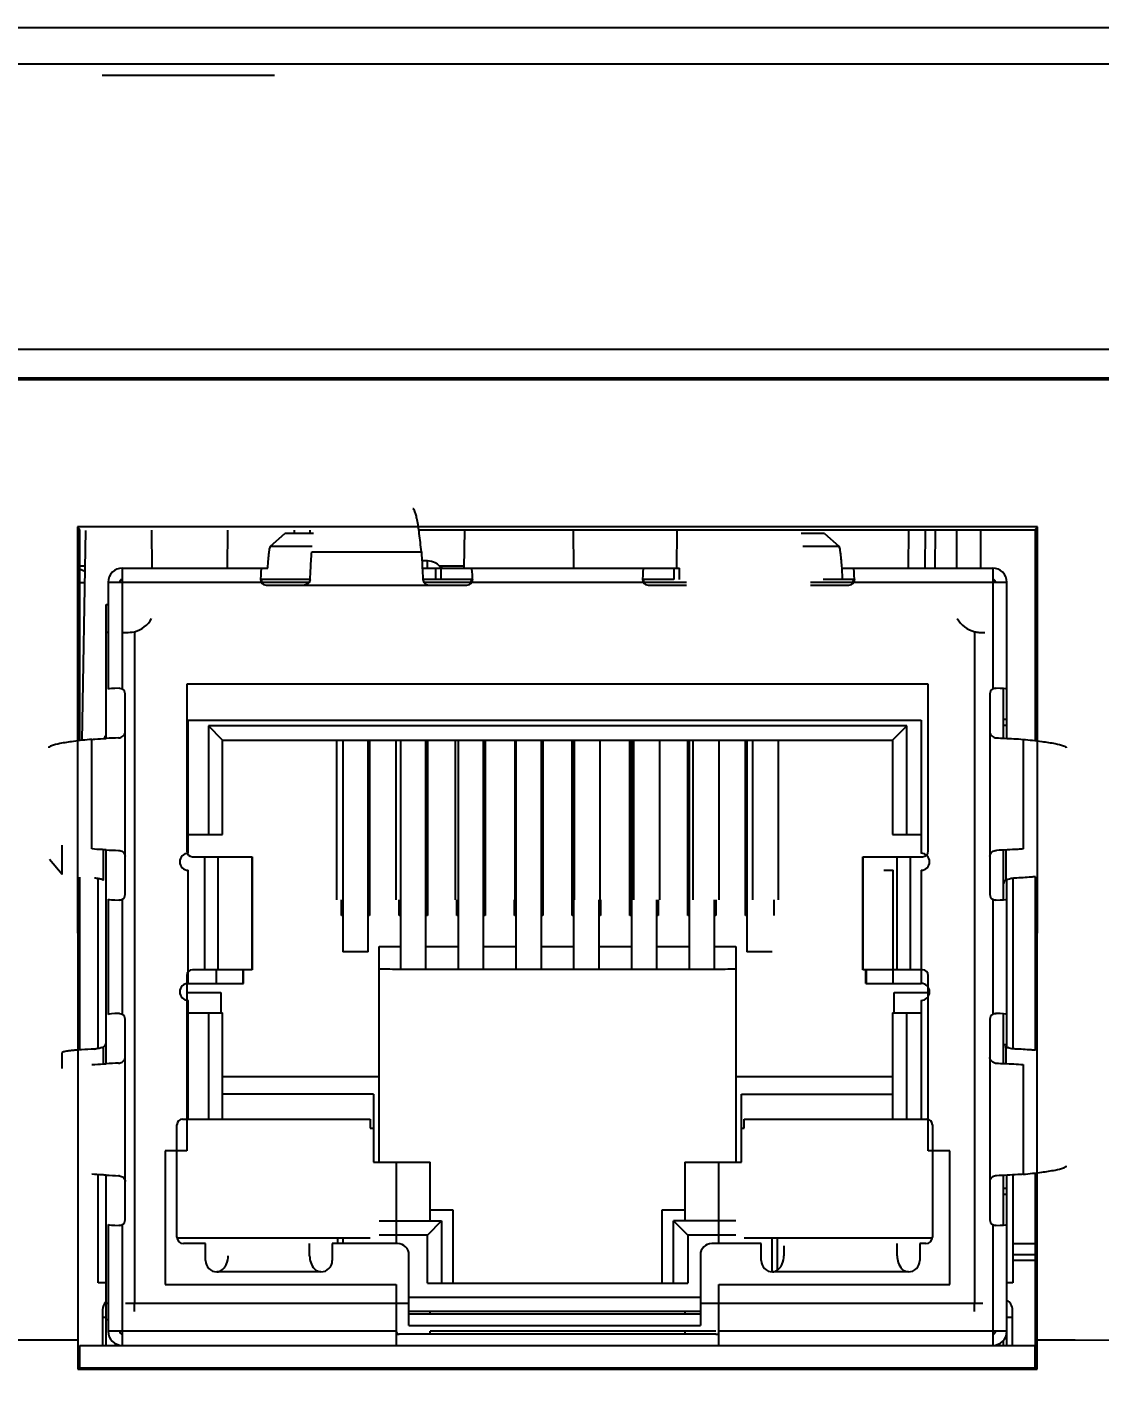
# Model space of a CAD drawing. Header units: millimetres. Extents: x 0 to 594, y 0 to 420.
# Drawn here: x 151.37 to 170.31, y 366.75 to 390.92 of the extents above; entities that cross this region are included whole.
import ezdxf

# ---------------------------------------------------------------- set-up
doc = ezdxf.new("R2010")
doc.units = ezdxf.units.MM
doc.header["$LTSCALE"] = 32.67
doc.layers.get('0').update_dxf_attribs({"linetype": 'CONTINUOUS'})
for name, color, linetype in [('ACHSEN', 7, 'CONTINUOUS'), ('AUSFORMSCHRAEGEN', 7, 'CONTINUOUS'), ('FASEN', 7, 'CONTINUOUS'), ('KURVEN', 7, 'CONTINUOUS'), ('RUNDUNGEN', 7, 'CONTINUOUS'), ('ZEICHNUNGSBEMASSUNGEN', 7, 'CONTINUOUS')]:
    doc.layers.add(name, color=color, linetype=linetype)
doc.styles.get("Standard").update_dxf_attribs({"font": 'txt', "width": 0.7})
doc.dimstyles.new('DIMSTYLE_1', dxfattribs={"dimtxt": 3.5, "dimasz": 3.5, "dimexe": 2, "dimexo": 0, "dimgap": 0.875, "dimtad": 1, "dimdec": 1, "dimtxsty": 'STANDARD', "dimblk": '_FILLED', "dimblk1": '_FILLED', "dimblk2": '_FILLED', "dimcen": 0.09, "dimadec": 0, "dimazin": 0, "dimtp": 0.5, "dimtm": 0.5, "dimtfac": 1, "dimtdec": 1, "dimtofl": 0, "dimtmove": 0, "dimatfit": 3, "dimldrblk": '_FILLED', "dimfxl": 1, "dimtolj": 1, "dimarcsym": 0})

# ---------------------------------------------------------------- blocks, each defined once
blk = doc.blocks.new('_FILLED')
at = {"color": 0, "linetype": 'BYBLOCK'}
blk.add_solid([(0, 0), (-1, 0.1429), (-1, -0.1429)], dxfattribs=at)
blk = doc.blocks.new('*D7')
at = {"layer": 'ZEICHNUNGSBEMASSUNGEN', "color": 2, "linetype": 'CONTINUOUS'}
for p, q in [((89.827, 390.915), (89.827, 345.615)), ((218.641, 390.915), (218.641, 345.615)), ((89.827, 347.615), (154.234, 347.615)), ((218.641, 347.615), (154.234, 347.615))]:
    blk.add_line(p, q, dxfattribs=at)
at = {"layer": 'ZEICHNUNGSBEMASSUNGEN', "color": 2, "linetype": 'CONTINUOUS', "xscale": 3.5, "yscale": 3.5, "zscale": 3.5, "rotation": 180}
blk.add_blockref('_FILLED', (89.827, 347.615), dxfattribs=at)
at = {"layer": 'ZEICHNUNGSBEMASSUNGEN', "color": 2, "linetype": 'CONTINUOUS', "xscale": 3.5, "yscale": 3.5, "zscale": 3.5}
blk.add_blockref('_FILLED', (218.641, 347.615), dxfattribs=at)

msp = doc.modelspace()

# ---------------------------------------------------------------- linework, layer by layer
at = {"color": 7, "linetype": 'CONTINUOUS'}
for p, q in [((221.7342, 390.265), (86.7342, 390.265)), ((152.2942, 378.3058), (152.2942, 382.025)), ((155.6648, 381.7419), (155.913, 381.965)), ((156.4238, 381.965), (155.913, 381.965)), ((165.4545, 381.965), (165.0406, 381.965)), ((165.4545, 381.965), (165.7027, 381.7419)), ((169.1742, 382.025), (169.1742, 378.3057)), ((158.4342, 381.4827), (158.3383, 381.4827)), ((152.2942, 381.3955), (152.3799, 381.3955)), ((153.0438, 381.105), (153.0438, 381.355)), ((153.0438, 381.355), (155.613, 381.355)), ((158.345, 381.355), (162.889, 381.355)), ((158.6453, 381.3955), (159.0799, 381.3955)), ((165.7546, 381.355), (168.4238, 381.355)), ((168.4238, 381.355), (168.4238, 381.105)), ((152.7938, 381.105), (152.7938, 379.215)), ((152.7938, 381.105), (153.0438, 381.105)), ((155.5866, 381.055), (156.2641, 381.055)), ((158.4534, 381.055), (159.131, 381.055)), ((162.3366, 381.055), (163.0141, 381.055)), ((165.2034, 381.055), (165.881, 381.055)), ((168.4238, 381.105), (168.6738, 381.105)), ((168.6738, 378.3463), (168.6738, 381.105)), ((152.7588, 378.3445), (152.7588, 380.7151)), ((152.7588, 380.7151), (152.7938, 380.7151)), ((152.7592, 380.2151), (152.7588, 380.2152)), ((152.7938, 380.2151), (152.7592, 380.2151)), ((153.256, 380.2315), (153.256, 368.3651)), ((168.1067, 368.3651), (168.1067, 380.2303)), ((154.1838, 379.305), (154.1838, 376.355)), ((167.2838, 379.305), (154.1838, 379.305)), ((167.2838, 376.355), (167.2838, 379.305)), ((153.0938, 378.4547), (153.0938, 379.1322)), ((168.3738, 379.1322), (168.3738, 378.4547)), ((168.6088, 379.215), (168.6088, 378.3494)), ((154.2088, 376.3151), (154.2088, 378.6651)), ((154.2088, 378.6651), (167.1588, 378.6651)), ((154.5638, 378.565), (154.5638, 376.645)), ((166.9038, 378.565), (154.5638, 378.565)), ((154.8138, 378.315), (154.5638, 378.565)), ((166.6538, 378.315), (166.9038, 378.565)), ((166.9038, 376.645), (166.9038, 378.565)), ((167.1588, 378.6651), (167.1588, 376.3151)), ((154.8138, 376.645), (154.8138, 378.315)), ((154.8138, 378.315), (166.6538, 378.315)), ((156.8338, 375.4903), (156.8338, 378.315)), ((156.9388, 378.315), (156.9388, 374.5753)), ((157.3888, 374.5753), (157.3888, 378.315)), ((157.4138, 378.315), (157.4138, 375.215)), ((157.8838, 375.4903), (157.8838, 378.315)), ((157.9588, 378.315), (157.9588, 374.2601)), ((158.4088, 374.2598), (158.4088, 378.315)), ((158.4338, 378.315), (158.4338, 375.215)), ((158.9338, 375.4903), (158.9338, 378.315)), ((158.9788, 378.315), (158.9788, 374.2601)), ((159.4288, 374.2598), (159.4288, 378.315)), ((159.4538, 378.315), (159.4538, 375.215)), ((159.9838, 375.4903), (159.9838, 378.315)), ((159.9988, 378.315), (159.9988, 374.2601)), ((160.4488, 374.2598), (160.4488, 378.315)), ((160.4738, 378.315), (160.4738, 375.215)), ((160.9938, 375.215), (160.9938, 378.315)), ((161.0188, 378.315), (161.0188, 374.2601)), ((161.0338, 375.4903), (161.0338, 378.315)), ((161.4838, 378.315), (161.4838, 375.4903)), ((162.0138, 375.215), (162.0138, 378.315)), ((162.0388, 378.315), (162.0388, 374.2601)), ((162.0838, 375.4903), (162.0838, 378.315)), ((162.5338, 378.315), (162.5338, 375.4903)), ((163.0338, 375.215), (163.0338, 378.315)), ((163.0588, 378.315), (163.0588, 374.2601)), ((163.1338, 375.4903), (163.1338, 378.315)), ((163.5838, 378.315), (163.5838, 375.4903)), ((164.0538, 375.215), (164.0538, 378.315)), ((164.0788, 378.315), (164.0788, 374.5753)), ((164.1838, 375.4903), (164.1838, 378.315)), ((164.6338, 378.315), (164.6338, 375.4903)), ((166.6538, 378.315), (166.6538, 376.645)), ((154.2088, 376.645), (154.8138, 376.645)), ((166.6538, 376.645), (167.1588, 376.645)), ((152.7588, 372.5945), (152.7588, 376.3756)), ((168.6088, 376.3707), (168.6088, 375.5051)), ((151.9819, 375.9406), (151.7588, 376.2041)), ((153.0938, 375.5879), (153.0938, 376.2654)), ((154.2838, 376.255), (155.3393, 376.255)), ((155.3393, 374.255), (155.3393, 376.255)), ((166.1283, 376.255), (167.1838, 376.255)), ((166.1283, 374.255), (166.1283, 376.255)), ((168.3738, 376.2654), (168.3738, 375.5879)), ((152.2942, 372.84), (152.2942, 375.8912)), ((152.6149, 372.8547), (152.6149, 375.8754)), ((166.4979, 376.0151), (166.664, 376.0151)), ((168.7805, 375.8754), (168.7805, 372.8547)), ((169.1742, 375.9001), (169.1742, 372.8317)), ((168.6738, 372.8844), (168.6738, 375.8413)), ((152.7938, 375.5051), (152.7938, 373.465)), ((156.9138, 375.215), (156.9138, 375.4903)), ((157.9338, 375.215), (157.9338, 375.4903)), ((158.9538, 375.215), (158.9538, 375.4903)), ((159.9738, 375.215), (159.9738, 375.4903)), ((161.4688, 374.2598), (161.4688, 375.4903)), ((161.4938, 375.4903), (161.4938, 375.215)), ((162.4888, 374.2598), (162.4888, 375.4903)), ((162.5138, 375.4903), (162.5138, 375.215)), ((163.5088, 374.2598), (163.5088, 375.4903)), ((163.5338, 375.4903), (163.5338, 375.215)), ((164.5538, 375.4903), (164.5538, 375.215)), ((156.9388, 375.215), (156.9138, 375.215)), ((157.4138, 375.215), (157.3888, 375.215)), ((157.9588, 375.215), (157.9338, 375.215)), ((158.4338, 375.215), (158.4088, 375.215)), ((158.9788, 375.215), (158.9538, 375.215)), ((159.4538, 375.215), (159.4288, 375.215)), ((159.9988, 375.215), (159.9738, 375.215)), ((160.4738, 375.215), (160.4488, 375.215)), ((161.0188, 375.215), (160.9938, 375.215)), ((161.4938, 375.215), (161.4688, 375.215)), ((162.0388, 375.215), (162.0138, 375.215)), ((162.5138, 375.215), (162.4888, 375.215)), ((163.0588, 375.215), (163.0338, 375.215)), ((163.5338, 375.215), (163.5088, 375.215)), ((164.0788, 375.215), (164.0538, 375.215)), ((157.5838, 374.665), (157.9588, 374.665)), ((157.5838, 370.855), (157.5838, 374.665)), ((158.4088, 374.665), (158.9788, 374.665)), ((159.4288, 374.665), (159.9988, 374.665)), ((160.4488, 374.665), (161.0188, 374.665)), ((161.4688, 374.665), (162.0388, 374.665)), ((162.4888, 374.665), (163.0588, 374.665)), ((163.5088, 374.665), (163.8838, 374.665)), ((163.8838, 374.665), (163.8838, 370.855)), ((157.3888, 374.5753), (156.9388, 374.5753)), ((164.5288, 374.5753), (164.0788, 374.5753)), ((154.1838, 374.155), (154.1838, 371.055)), ((155.3393, 374.255), (154.2838, 374.255)), ((155.1838, 374.0151), (155.1838, 374.2557)), ((158.4088, 374.258), (157.9588, 374.258)), ((158.9788, 374.2619), (158.4088, 374.2619)), ((159.4288, 374.258), (158.9788, 374.258)), ((159.9988, 374.2619), (159.4288, 374.2619)), ((160.4488, 374.258), (159.9988, 374.258)), ((161.0188, 374.2619), (160.4488, 374.2619)), ((161.4688, 374.258), (161.0188, 374.258)), ((162.0388, 374.2619), (161.4688, 374.2619)), ((162.4888, 374.258), (162.0388, 374.258)), ((163.0588, 374.2619), (162.4888, 374.2619)), ((163.5088, 374.258), (163.0588, 374.258)), ((167.1838, 374.255), (166.1283, 374.255)), ((166.1838, 374.0151), (166.1838, 374.255)), ((167.2838, 371.055), (167.2838, 374.155)), ((154.2088, 374.0151), (155.1838, 374.0151)), ((166.1838, 374.0151), (167.1588, 374.0151)), ((154.2088, 371.6151), (154.2088, 373.7151)), ((167.1588, 373.7151), (167.1588, 371.615)), ((154.2088, 373.495), (154.8138, 373.495)), ((154.5638, 373.495), (154.5638, 371.615)), ((154.8138, 371.615), (154.8138, 373.495)), ((166.6538, 373.495), (167.1588, 373.495)), ((166.6538, 373.495), (166.6538, 371.615)), ((166.9038, 371.615), (166.9038, 373.495)), ((168.6088, 373.465), (168.6088, 372.5994)), ((153.0938, 372.7047), (153.0938, 373.3822)), ((168.3738, 373.3822), (168.3738, 372.7047)), ((157.5838, 372.365), (154.8138, 372.365)), ((166.6538, 372.365), (163.8838, 372.365)), ((154.0088, 369.5302), (154.0088, 371.5151)), ((154.1088, 371.6151), (157.4238, 371.615)), ((157.4238, 371.615), (157.4238, 371.455)), ((164.0338, 371.615), (167.2588, 371.6151)), ((164.0338, 371.455), (164.0338, 371.615)), ((167.3588, 371.5151), (167.3588, 369.5302)), ((154.1838, 371.055), (153.7988, 371.055)), ((153.7988, 371.055), (153.7988, 368.695)), ((167.6688, 371.055), (167.2838, 371.055)), ((167.6688, 368.695), (167.6688, 371.055)), ((152.6149, 368.7228), (152.6149, 370.6335)), ((152.7588, 367.615), (152.7588, 370.6256)), ((168.6088, 370.6207), (168.6088, 369.7551)), ((168.6738, 367.615), (168.6738, 370.6238)), ((168.7805, 370.6294), (168.7805, 368.7228)), ((169.1742, 370.6644), (169.1742, 367.615)), ((153.0938, 369.8379), (153.0938, 370.5154)), ((168.3738, 370.5154), (168.3738, 369.8379)), ((157.5838, 369.815), (158.6838, 369.815)), ((158.6838, 369.815), (158.4338, 369.565)), ((158.4838, 370.015), (158.8838, 370.015)), ((158.6838, 369.815), (158.6838, 368.715)), ((158.8838, 370.015), (158.8838, 368.715)), ((162.5838, 370.015), (162.9838, 370.015)), ((162.5838, 368.715), (162.5838, 370.015)), ((163.8838, 369.815), (162.7838, 369.815)), ((162.7838, 369.815), (163.0338, 369.565)), ((162.7838, 368.715), (162.7838, 369.815)), ((152.7938, 369.7551), (152.7938, 367.865)), ((158.4338, 369.565), (157.5838, 369.565)), ((158.4338, 368.715), (158.4338, 369.565)), ((163.8838, 369.565), (163.0338, 369.565)), ((163.0338, 369.565), (163.0338, 368.715)), ((154.0088, 369.515), (157.4238, 369.515)), ((154.5139, 369.4151), (154.1239, 369.4151)), ((154.5139, 369.1151), (154.5139, 369.4151)), ((156.3537, 369.2002), (156.3537, 369.4144)), ((157.9088, 369.4151), (156.7537, 369.4151)), ((156.7537, 369.4151), (156.7537, 369.1151)), ((164.3338, 369.4151), (163.4588, 369.4151)), ((164.0338, 369.515), (167.3578, 369.515)), ((164.3338, 369.1151), (164.3338, 369.4151)), ((164.7338, 369.3733), (164.7338, 369.2002)), ((166.7338, 369.2002), (166.7338, 369.4151)), ((167.2436, 369.4151), (167.1338, 369.4151)), ((167.1338, 369.4151), (167.1338, 369.1151)), ((168.7805, 369.415), (169.1742, 369.415)), ((158.1088, 367.9651), (158.1088, 369.2151)), ((163.2588, 369.2151), (163.2588, 367.9651)), ((169.1742, 369.215), (168.7805, 369.215)), ((152.7588, 368.7228), (152.6149, 368.7228)), ((153.7988, 368.695), (157.8838, 368.695)), ((157.8838, 368.695), (157.8838, 367.615)), ((158.4338, 368.715), (163.0338, 368.715)), ((163.5838, 368.695), (167.6688, 368.695)), ((163.5838, 367.615), (163.5838, 368.695)), ((168.7805, 368.7228), (168.6738, 368.7228)), ((152.7588, 368.3651), (152.7938, 368.3651)), ((153.1021, 368.3651), (153.255, 368.3651)), ((153.2539, 368.3651), (153.2539, 368.2155)), ((163.2588, 368.465), (158.1088, 368.465)), ((168.1039, 368.2155), (168.1039, 368.3651)), ((168.1059, 368.3651), (168.2512, 368.3651)), ((152.6938, 368.2418), (152.6938, 367.615)), ((163.2588, 368.215), (158.1088, 368.215)), ((163.2588, 368.1651), (158.1088, 368.1651)), ((168.7738, 367.615), (168.7738, 368.2418)), ((158.1088, 367.9651), (163.2588, 367.9651)), ((153.0438, 367.865), (152.7938, 367.865)), ((153.0438, 367.615), (153.0438, 367.865)), ((163.5338, 367.815), (157.9338, 367.815)), ((163.5338, 367.8651), (158.4838, 367.8651)), ((168.6738, 367.865), (168.4238, 367.865)), ((168.4238, 367.865), (168.4238, 367.615)), ((168.6088, 367.6994), (168.6088, 367.615)), ((153.0438, 367.615), (168.4238, 367.615))]:
    msp.add_line(p, q, dxfattribs=at)
at = {"color": 2, "linetype": 'CONTINUOUS'}
msp.add_line((156.3592, 382.025), (156.3592, 381.965), dxfattribs=at)
at = {"color": 9, "linetype": 'CONTINUOUS'}
for p, q in [((155.6648, 381.7419), (156.3994, 381.7419)), ((165.067, 381.7419), (165.7027, 381.7419)), ((156.3898, 381.6417), (158.3277, 381.6417)), ((158.4342, 381.355), (158.4342, 381.4827)), ((158.5785, 381.355), (158.5785, 381.155)), ((158.6783, 381.155), (158.6783, 381.355)), ((162.7893, 381.355), (162.7893, 381.155)), ((162.889, 381.155), (162.889, 381.355)), ((153.0438, 379.219), (153.0438, 381.105)), ((153.0438, 381.105), (155.4998, 381.105)), ((155.5038, 381.155), (155.4867, 381.155)), ((155.5038, 381.105), (156.3434, 381.105)), ((156.2641, 381.055), (158.4534, 381.055)), ((158.3741, 381.105), (159.2137, 381.105)), ((159.2308, 381.155), (159.2137, 381.155)), ((159.2178, 381.105), (162.2498, 381.105)), ((162.2538, 381.155), (162.2367, 381.155)), ((162.2538, 381.105), (163.0141, 381.105)), ((165.2034, 381.105), (165.9637, 381.105)), ((165.9808, 381.155), (165.9637, 381.155)), ((165.9678, 381.105), (168.4238, 381.105)), ((168.4238, 381.105), (168.4238, 379.219)), ((168.4738, 379.215), (168.4738, 379.2321)), ((168.6738, 378.6796), (168.6088, 378.6796)), ((168.6088, 378.5798), (168.6738, 378.5798)), ((152.5071, 376.3911), (152.5071, 378.329)), ((153.0938, 376.2654), (153.0938, 378.4547)), ((168.3738, 378.4547), (168.3738, 376.2654)), ((168.9604, 378.329), (168.9604, 376.3911)), ((151.9819, 375.9406), (151.9819, 376.4587)), ((152.7069, 376.3783), (152.7069, 375.8413)), ((168.6607, 375.8413), (168.6607, 376.3732)), ((154.4938, 376.255), (154.4938, 374.255)), ((154.74, 374.255), (154.74, 376.255)), ((155.3355, 376.255), (155.3355, 374.255)), ((166.1321, 374.255), (166.1321, 376.255)), ((166.7276, 376.255), (166.7276, 374.255)), ((166.9738, 374.255), (166.9738, 376.255)), ((154.2088, 374.0151), (154.2088, 376.0151)), ((166.664, 374.0151), (166.664, 376.0151)), ((167.1588, 376.0151), (167.1588, 374.0151)), ((152.9938, 375.5051), (152.9938, 375.488)), ((153.0438, 373.469), (153.0438, 375.5011)), ((168.4238, 375.5011), (168.4238, 373.469)), ((168.4738, 375.488), (168.4738, 375.5051)), ((154.7035, 374.255), (154.7035, 374.0151)), ((155.1785, 374.0151), (155.1785, 374.2557)), ((166.189, 374.255), (166.189, 374.0151)), ((168.4738, 373.465), (168.4738, 373.4821)), ((151.9819, 372.5114), (151.9819, 372.7938)), ((152.7069, 372.8889), (152.7069, 372.5918)), ((153.0938, 370.5154), (153.0938, 372.7047)), ((168.3738, 372.7047), (168.3738, 370.5154)), ((168.6738, 372.9296), (168.6198, 372.9296)), ((168.6607, 372.5969), (168.6607, 372.8889)), ((168.9604, 372.579), (168.9604, 370.6411)), ((168.6738, 370.3903), (168.6088, 370.3903)), ((168.6088, 370.2905), (168.6738, 370.2905)), ((152.9938, 369.7551), (152.9938, 369.738)), ((153.0438, 367.865), (153.0438, 369.7511)), ((168.4238, 369.7511), (168.4238, 367.865)), ((168.4738, 369.738), (168.4738, 369.7551)), ((156.8488, 369.515), (156.8488, 369.4151)), ((164.6188, 368.9447), (164.6188, 369.515)), ((169.1742, 369.115), (168.7805, 369.115)), ((156.5537, 368.9151), (154.7139, 368.9151)), ((166.9338, 368.9151), (164.5338, 368.9151)), ((153.256, 368.3651), (158.1088, 368.3651)), ((163.2588, 368.3651), (168.1059, 368.3651)), ((152.6938, 368.115), (152.7652, 368.115)), ((168.6738, 368.115), (168.7738, 368.115)), ((152.7938, 368.0651), (152.7588, 368.0651)), ((157.8838, 367.865), (153.0438, 367.865)), ((168.4238, 367.865), (163.5838, 367.865))]:
    msp.add_line(p, q, dxfattribs=at)
at = {"color": 6, "linetype": 'CONTINUOUS'}
for p, q in [((156.364, 381.155), (155.5038, 381.155)), ((159.2137, 381.155), (158.3536, 381.155)), ((162.7893, 381.155), (162.2538, 381.155)), ((165.9637, 381.155), (165.4283, 381.155)), ((154.1838, 373.855), (154.7838, 373.855)), ((154.7838, 373.855), (154.7838, 373.495)), ((166.6838, 373.855), (167.2838, 373.855)), ((166.6838, 373.495), (166.6838, 373.855)), ((157.4838, 372.055), (154.8138, 372.055)), ((157.4838, 372.055), (157.4838, 370.855)), ((163.9838, 372.055), (166.6538, 372.055)), ((163.9838, 370.855), (163.9838, 372.055)), ((157.4238, 371.455), (157.4838, 371.455)), ((163.9838, 371.455), (164.0338, 371.455)), ((157.4838, 370.855), (158.4838, 370.855)), ((157.8838, 370.855), (157.8838, 369.4151)), ((158.4838, 369.815), (158.4838, 370.855)), ((162.9838, 370.855), (163.9838, 370.855)), ((162.9838, 370.855), (162.9838, 369.815)), ((163.5838, 369.4151), (163.5838, 370.855)), ((156.9488, 369.4151), (156.9488, 369.515)), ((164.5188, 369.515), (164.5188, 368.9151)), ((158.4838, 368.1651), (158.4838, 368.215)), ((162.9838, 368.215), (162.9838, 368.1651)), ((157.8838, 367.815), (157.9338, 367.815)), ((158.4838, 367.815), (158.4838, 367.8651)), ((162.9838, 367.8651), (162.9838, 367.815)), ((163.5338, 367.815), (163.5838, 367.815))]:
    msp.add_line(p, q, dxfattribs=at)
at = {"color": 7, "linetype": 'CONTINUOUS'}
for centre, radius, start, end in [((158.4341, 381.1826), 0.3001, 53.44973, 62.5309), ((158.4325, 381.1811), 0.3023, 35.15, 53.37873), ((153.0438, 381.105), 0.25, 90, 180), ((155.2068, 381.1911), 0.397, 354.05892, 357.61512), ((156.2163, 381.1784), 0.1479, 350.85659, 357.38976), ((158.5013, 381.1784), 0.1479, 182.60942, 189.14226), ((166.1549, 381.1907), 0.3911, 182.36384, 185.22204), ((168.4238, 381.105), 0.25, 0, 90), ((153.0438, 381.105), 0.05, 97.48043, 180), ((168.4238, 381.105), 0.05, 7.44343, 90), ((153.1289, 380.7151), 0.5, 284.73196, 329.99479), ((168.2289, 380.7151), 0.5, 210.00521, 255.85481), ((168.293, 381.3585), 1.1437, 260.6236, 264.52078), ((168.2879, 381.305), 1.0899, 264.51839, 269.94926), ((152.3757, 378.4987), 0.3846, 336.59889, 340.30111), ((152.3926, 378.4926), 0.3666, 340.30567, 344.1572), ((154.5508, 342.71), 35.6796, 92.5278, 92.88016), ((154.9439, 420.3344), 44.0131, 267.15319, 267.43884), ((154.2838, 376.355), 0.1, 180, 270), ((167.1838, 376.355), 0.1, 270, 360), ((154.2088, 376.1651), 0.15, 90, 270), ((167.1588, 376.1651), 0.15, 270, 90), ((152.5107, 375.3271), 0.5502, 72.0379, 77.69573), ((152.4992, 375.2907), 0.5884, 69.34011, 72.06776), ((152.6832, 375.7728), 0.0724, 61.23582, 70.96429), ((154.2838, 374.155), 0.1, 90, 180), ((167.1838, 374.155), 0.1, 0, 90), ((154.2088, 373.8651), 0.15, 90, 270), ((167.1588, 373.8651), 0.15, 270, 90), ((152.5318, 373.2553), 0.401, 272.3623, 275.89474), ((152.4895, 373.4727), 0.6229, 287.69982, 290.42371), ((168.6881, 372.9628), 0.0788, 243.01649, 249.62431), ((168.8781, 373.4727), 0.6229, 249.57636, 252.29212), ((154.5508, 336.96), 35.6796, 92.5278, 92.88016), ((152.9704, 372.7526), 0.1479, 272.60941, 279.14229), ((152.9709, 372.7499), 0.1451, 279.10552, 290.79059), ((168.4966, 372.7499), 0.1452, 249.18911, 260.89298), ((168.4971, 372.7526), 0.1479, 260.85657, 267.38974), ((154.1088, 371.5151), 0.1, 90, 180), ((167.2588, 371.5151), 0.1, 0, 89.979), ((154.9439, 414.5844), 44.0131, 267.15319, 267.43884), ((152.9704, 370.4675), 0.1479, 80.85657, 87.38974), ((168.4971, 370.4675), 0.1479, 92.60941, 99.14229), ((154.1239, 369.5302), 0.1152, 180, 270), ((157.9088, 369.2151), 0.2, 0, 90), ((163.4588, 369.2151), 0.2, 90, 180), ((167.2436, 369.5302), 0.1152, 270, 360), ((154.7139, 369.1151), 0.2, 180, 270), ((156.5537, 369.1151), 0.2, 270, 360), ((164.5338, 369.1151), 0.2, 180, 270), ((166.9338, 369.1151), 0.2, 270, 360), ((152.8938, 368.2418), 0.2, 132.67447, 180), ((168.5738, 368.2418), 0.2, 0, 60), ((153.0438, 367.865), 0.25, 180, 270), ((168.4238, 367.865), 0.25, 270, 360), ((168.4238, 367.865), 0.05, 309.09876, 325.15417)]:
    msp.add_arc(centre, radius, start, end, dxfattribs=at)
at = {"color": 9, "linetype": 'CONTINUOUS'}
msp.add_arc((158.476, 380.4259), 0.9671, 76.44196, 78.79969, dxfattribs=at)
at = {"color": 6, "linetype": 'CONTINUOUS'}
for centre, start, end in [((153.0438, 367.865), 180, 270), ((168.4238, 367.865), 270, 309.09876), ((168.4238, 367.865), 325.15417, 360)]:
    msp.add_arc(centre, 0.05, start, end, dxfattribs=at)
at = {"color": 7, "linetype": 'CONTINUOUS'}
for centre, major_axis, ratio, start_param, end_param in [((155.5038, 381.105), (0, 0.25), 0.0699268, 0, 1.3694384), ((159.2137, 381.105), (0, 0.25), 0.0699268, 4.9137469, 6.2831853), ((162.2538, 381.105), (0, 0.25), 0.0699268, 0, 1.3694384), ((165.9637, 381.105), (0, 0.25), 0.0699268, 4.9137469, 6.2831853), ((155.5866, 381.155), (0.1002, 0), 0.9975641, -2.6179939, -1.5707963), ((155.6006, 381.155), (0.1002, 0), 0.9975641, -2.6179939, -2.4337656), ((159.131, 381.155), (0.1002, 0), 0.9975641, -1.5707963, -0.5235988), ((162.3366, 381.155), (0.1002, 0), 0.9975641, -2.6179939, -1.5707963), ((162.3506, 381.155), (0.1002, 0), 0.9975641, -2.6179939, -2.4337656), ((165.881, 381.155), (0.1002, 0), 0.9975641, 4.712389, 5.7595865), ((153.0438, 379.215), (0.25, 0), 0.0699268, 8.0553396, 9.424778), ((168.4238, 379.215), (0.25, 0), 0.0699268, 0, 1.3694384), ((152.9938, 379.1322), (0, 0.1002), 0.9975641, -1.5707963, -0.5235988), ((168.4738, 379.1322), (0, -0.1002), 0.9975641, 3.6651914, 4.712389), ((153.0438, 375.5051), (0.25, 0), 0.0699268, -3.1415927, -1.7721542), ((152.9938, 375.5879), (0, 0.1002), 0.9975641, -2.6179939, -1.5707963), ((168.4738, 375.5879), (0, -0.1002), 0.9975641, 4.712389, 5.7595865), ((168.4238, 375.5051), (0.25, 0), 0.0699268, -1.3694384, 0), ((153.0438, 373.465), (0.25, 0), 0.0699268, 8.0553396, 9.424778), ((152.9938, 373.3822), (0, 0.1002), 0.9975641, -1.5707963, -0.5235988), ((168.4738, 373.3822), (0, -0.1002), 0.9975641, 3.6651914, 4.712389), ((168.4238, 373.465), (0.25, 0), 0.0699268, 0, 1.3694384), ((152.9938, 369.8379), (0, 0.1002), 0.9975641, -2.6179939, -1.5707963), ((168.4738, 369.8379), (0, -0.1002), 0.9975641, 4.712389, 5.7595865), ((153.0438, 369.7551), (0.25, 0), 0.0699268, -3.1415927, -1.7721542), ((168.4238, 369.7551), (0.25, 0), 0.0699268, 4.9137469, 6.2831853)]:
    msp.add_ellipse(centre, major_axis=major_axis, ratio=ratio, start_param=start_param, end_param=end_param, dxfattribs=at)
at = {"color": 6, "linetype": 'CONTINUOUS'}
for centre, major_axis, start_param, end_param in [((157.9338, 367.865), (0.05, 0), -2.8332338, -1.5707963), ((163.5338, 367.865), (0, 0.05), -3.1415927, -2.8869446)]:
    msp.add_ellipse(centre, major_axis=major_axis, ratio=1, start_param=start_param, end_param=end_param, dxfattribs=at)
at = {"color": 7, "linetype": 'CONTINUOUS'}
for points, knots in [([(158.3277, 381.6417), (158.3169, 381.7513), (158.2962, 381.9409), (158.2639, 382.1589), (158.237, 382.2869), (158.2182, 382.3491), (158.2029, 382.3874), (158.1854, 382.405), (158.178, 382.405)], [0, 0, 0, 0, 0.4195098, 0.7270624, 0.8375457, 0.9189175, 0.9716864, 1, 1, 1, 1]), ([(155.6128, 381.3566), (155.616, 381.4083), (155.6224, 381.4993), (155.633, 381.6051), (155.6427, 381.6701), (155.6493, 381.7039), (155.6559, 381.7267), (155.6613, 381.7388), (155.6648, 381.7419)], [0, 0, 0, 0, 0.3974981, 0.7011706, 0.8151648, 0.9029041, 0.9642327, 1, 1, 1, 1]), ([(165.7027, 381.7419), (165.7074, 381.7377), (165.7138, 381.72), (165.7221, 381.687), (165.7301, 381.637), (165.738, 381.5717), (165.7455, 381.4913), (165.7553, 381.3573), (165.7608, 381.2501), (165.7641, 381.1745)], [0, 0, 0, 0, 0.0328789, 0.093131, 0.1812544, 0.296605, 0.4379483, 0.6038779, 1, 1, 1, 1]), ([(156.364, 381.1717), (156.3661, 381.2183), (156.3734, 381.375), (156.3806, 381.5319), (156.3898, 381.6417)], [0, 0, 0, 0, 0.2975566, 1, 1, 1, 1]), ([(158.3277, 381.6417), (158.3302, 381.6118), (158.341, 381.4553), (158.3479, 381.2985), (158.3536, 381.1717)], [0, 0, 0, 0, 0.1910775, 1, 1, 1, 1]), ([(155.5038, 381.155), (155.5028, 381.155), (155.5026, 381.1495), (155.5019, 381.1432), (155.5035, 381.1303), (155.5062, 381.1215), (155.5082, 381.1167)], [0, 0, 0, 0, 0.0771015, 0.2845067, 0.6039665, 1, 1, 1, 1]), ([(156.3622, 381.1549), (156.3583, 381.1303), (156.3388, 381.0815), (156.2888, 381.0551), (156.2641, 381.055)], [0, 0, 0, 0, 0.5022272, 1, 1, 1, 1]), ([(158.3553, 381.1549), (158.3593, 381.1303), (158.3787, 381.0815), (158.4287, 381.0551), (158.4534, 381.055)], [0, 0, 0, 0, 0.5023802, 1, 1, 1, 1]), ([(159.2038, 381.105), (159.2065, 381.1098), (159.2132, 381.1248), (159.2171, 381.1422), (159.2147, 381.1531)], [0, 0, 0, 0, 0.3285727, 1, 1, 1, 1]), ([(159.2147, 381.1531), (159.2146, 381.1536), (159.2144, 381.1542), (159.2139, 381.155), (159.2137, 381.155)], [0, 0, 0, 0, 0.6875005, 1, 1, 1, 1]), ([(162.2538, 381.155), (162.2528, 381.155), (162.2526, 381.1495), (162.2519, 381.1432), (162.2535, 381.1303), (162.2562, 381.1215), (162.2582, 381.1167)], [0, 0, 0, 0, 0.0771015, 0.2845067, 0.6039665, 1, 1, 1, 1]), ([(165.9538, 381.105), (165.9565, 381.1098), (165.9632, 381.1248), (165.9671, 381.1422), (165.9647, 381.1531)], [0, 0, 0, 0, 0.3285727, 1, 1, 1, 1]), ([(165.9647, 381.1531), (165.9646, 381.1536), (165.9644, 381.1542), (165.9639, 381.155), (165.9637, 381.155)], [0, 0, 0, 0, 0.6875005, 1, 1, 1, 1]), ([(153.0667, 380.2151), (153.082, 380.2151), (153.1454, 380.2166), (153.2087, 380.2235), (153.256, 380.2318)], [0, 0, 0, 0, 0.2414938, 1, 1, 1, 1]), ([(152.5071, 378.329), (152.3973, 378.3182), (152.2068, 378.2969), (151.9691, 378.2625), (151.8253, 378.2303), (151.7609, 378.2043), (151.7438, 378.1866), (151.7438, 378.1792)], [0, 0, 0, 0, 0.4203067, 0.7284476, 0.9194617, 0.9717682, 1, 1, 1, 1]), ([(152.5071, 378.329), (152.5241, 378.3304), (152.6076, 378.3367), (152.6913, 378.3411), (152.758, 378.3445)], [0, 0, 0, 0, 0.2030053, 1, 1, 1, 1]), ([(152.9771, 378.3548), (153.0047, 378.3561), (153.0609, 378.3725), (153.0938, 378.4274), (153.0938, 378.4547)], [0, 0, 0, 0, 0.5026147, 1, 1, 1, 1]), ([(168.3738, 378.4547), (168.3738, 378.4274), (168.4067, 378.3725), (168.4628, 378.3561), (168.4904, 378.3548)], [0, 0, 0, 0, 0.497386, 1, 1, 1, 1]), ([(168.4904, 378.3548), (168.537, 378.3528), (168.6938, 378.3454), (168.8506, 378.3382), (168.9604, 378.329)], [0, 0, 0, 0, 0.2975483, 1, 1, 1, 1]), ([(168.9604, 378.329), (169.0702, 378.3182), (169.2608, 378.2969), (169.4985, 378.2625), (169.6422, 378.2303), (169.7066, 378.2043), (169.7238, 378.1866), (169.7238, 378.1792)], [0, 0, 0, 0, 0.4203065, 0.7284472, 0.9194617, 0.9717683, 1, 1, 1, 1]), ([(152.758, 376.3756), (152.7335, 376.3768), (152.6498, 376.3812), (152.5662, 376.3861), (152.5071, 376.3911)], [0, 0, 0, 0, 0.2928334, 1, 1, 1, 1]), ([(152.9771, 376.3652), (153.0047, 376.364), (153.0609, 376.3476), (153.0938, 376.2927), (153.0938, 376.2654)], [0, 0, 0, 0, 0.5024952, 1, 1, 1, 1]), ([(168.3738, 376.2654), (168.3738, 376.2927), (168.4067, 376.3476), (168.4628, 376.364), (168.4904, 376.3652)], [0, 0, 0, 0, 0.4974567, 1, 1, 1, 1]), ([(168.9604, 376.3911), (168.9305, 376.3886), (168.774, 376.3778), (168.6172, 376.3709), (168.4904, 376.3652)], [0, 0, 0, 0, 0.191078, 1, 1, 1, 1]), ([(168.8173, 375.8754), (168.8044, 375.8748), (168.751, 375.8697), (168.6988, 375.8553), (168.6607, 375.8413)], [0, 0, 0, 0, 0.2408564, 1, 1, 1, 1]), ([(169.1775, 375.9), (169.1523, 375.8975), (169.0324, 375.8868), (168.9122, 375.8799), (168.8173, 375.8754)], [0, 0, 0, 0, 0.2104476, 1, 1, 1, 1]), ([(168.6607, 375.8413), (168.6479, 375.837), (168.6243, 375.8201), (168.6157, 375.7934), (168.6132, 375.7803)], [0, 0, 0, 0, 0.5017905, 1, 1, 1, 1]), ([(152.7069, 372.8889), (152.7191, 372.8935), (152.7419, 372.9092), (152.7514, 372.9347), (152.754, 372.9473)], [0, 0, 0, 0, 0.5037352, 1, 1, 1, 1]), ([(152.5484, 372.8547), (152.4729, 372.8513), (152.3659, 372.8457), (152.2321, 372.8358), (152.1518, 372.8283), (152.0867, 372.8205), (152.0367, 372.8127), (152.0038, 372.8046), (151.9862, 372.7984), (151.9819, 372.7938)], [0, 0, 0, 0, 0.3962625, 0.5622596, 0.7036718, 0.8190621, 0.9071635, 0.967323, 1, 1, 1, 1]), ([(152.6789, 372.8792), (152.67, 372.8764), (152.6354, 372.8662), (152.5997, 372.8592), (152.573, 372.8565)], [0, 0, 0, 0, 0.2564828, 1, 1, 1, 1]), ([(168.8187, 372.8547), (168.808, 372.8552), (168.7639, 372.8589), (168.7205, 372.8691), (168.6886, 372.8793)], [0, 0, 0, 0, 0.2421795, 1, 1, 1, 1]), ([(169.1775, 372.8318), (169.1524, 372.8341), (169.0329, 372.8441), (168.9132, 372.8505), (168.8187, 372.8547)], [0, 0, 0, 0, 0.2105191, 1, 1, 1, 1]), ([(152.5071, 372.579), (152.5241, 372.5804), (152.6076, 372.5867), (152.6913, 372.5911), (152.758, 372.5945)], [0, 0, 0, 0, 0.2030053, 1, 1, 1, 1]), ([(153.0224, 372.6142), (153.0447, 372.6227), (153.0731, 372.6427), (153.0871, 372.6717), (153.0896, 372.6794)], [0, 0, 0, 0, 0.7456777, 1, 1, 1, 1]), ([(168.445, 372.6142), (168.423, 372.6226), (168.3947, 372.6425), (168.3807, 372.6713), (168.3781, 372.679)], [0, 0, 0, 0, 0.745562, 1, 1, 1, 1]), ([(168.4904, 372.6048), (168.537, 372.6028), (168.6938, 372.5954), (168.8506, 372.5882), (168.9604, 372.579)], [0, 0, 0, 0, 0.2975483, 1, 1, 1, 1]), ([(168.9604, 370.6411), (169.0702, 370.6519), (169.2608, 370.6731), (169.4985, 370.7076), (169.6422, 370.7397), (169.7066, 370.7658), (169.7238, 370.7834), (169.7238, 370.7909)], [0, 0, 0, 0, 0.4203067, 0.7284476, 0.9194617, 0.9717682, 1, 1, 1, 1]), ([(152.758, 370.6256), (152.7335, 370.6268), (152.6498, 370.6312), (152.5662, 370.6361), (152.5071, 370.6411)], [0, 0, 0, 0, 0.2928334, 1, 1, 1, 1]), ([(152.9939, 370.6135), (153.0185, 370.6096), (153.0673, 370.5901), (153.0938, 370.5401), (153.0938, 370.5154)], [0, 0, 0, 0, 0.5022272, 1, 1, 1, 1]), ([(168.4736, 370.6135), (168.449, 370.6096), (168.4003, 370.5901), (168.3738, 370.5401), (168.3738, 370.5154)], [0, 0, 0, 0, 0.5023802, 1, 1, 1, 1]), ([(168.9604, 370.6411), (168.9305, 370.6386), (168.774, 370.6278), (168.6172, 370.6209), (168.4904, 370.6152)], [0, 0, 0, 0, 0.191078, 1, 1, 1, 1]), ([(154.8578, 369.0073), (154.8675, 369.0224), (154.899, 369.0823), (154.9139, 369.1507), (154.9139, 369.2002)], [0, 0, 0, 0, 0.2664093, 1, 1, 1, 1]), ([(156.3537, 369.2002), (156.3537, 369.1606), (156.3685, 369.0777), (156.4088, 369.0018), (156.4385, 368.9701)], [0, 0, 0, 0, 0.4768405, 1, 1, 1, 1]), ([(164.6777, 369.0073), (164.6874, 369.0224), (164.7189, 369.0823), (164.7338, 369.1507), (164.7338, 369.2002)], [0, 0, 0, 0, 0.2664093, 1, 1, 1, 1]), ([(166.7338, 369.2002), (166.7338, 369.1606), (166.7486, 369.0777), (166.7889, 369.0018), (166.8186, 368.9701)], [0, 0, 0, 0, 0.4768405, 1, 1, 1, 1]), ([(154.7139, 368.9151), (154.7433, 368.9151), (154.8026, 368.9369), (154.8419, 368.9826), (154.8578, 369.0073)], [0, 0, 0, 0, 0.500451, 1, 1, 1, 1]), ([(164.5338, 368.9151), (164.5632, 368.9151), (164.6225, 368.9369), (164.6618, 368.9826), (164.6777, 369.0073)], [0, 0, 0, 0, 0.500451, 1, 1, 1, 1])]:
    msp.add_open_spline(points, degree=3, knots=knots, dxfattribs=at)
for points in [[(158.5726, 381.4489), (158.5304, 381.4708), (158.4817, 381.4827), (158.4342, 381.4827)], [(155.4867, 381.155), (155.4865, 381.1378), (155.4912, 381.12), (155.4998, 381.105)], [(155.5082, 381.1167), (155.5097, 381.1127), (155.5116, 381.1088), (155.5138, 381.105)], [(159.2308, 381.155), (159.2311, 381.1378), (159.2264, 381.12), (159.2178, 381.105)], [(162.2367, 381.155), (162.2365, 381.1378), (162.2412, 381.12), (162.2498, 381.105)], [(162.2582, 381.1167), (162.2597, 381.1127), (162.2616, 381.1088), (162.2638, 381.105)], [(165.9808, 381.155), (165.9811, 381.1378), (165.9764, 381.12), (165.9678, 381.105)], [(152.9938, 379.2321), (153.011, 379.2324), (153.0289, 379.2277), (153.0438, 379.219)], [(168.4738, 379.2321), (168.4565, 379.2324), (168.4387, 379.2277), (168.4238, 379.219)], [(152.628, 375.8647), (152.6024, 375.8703), (152.5764, 375.8739), (152.5503, 375.8754)], [(152.9938, 375.488), (153.011, 375.4877), (153.0289, 375.4924), (153.0438, 375.5011)], [(168.4238, 375.5011), (168.4387, 375.4924), (168.4565, 375.4877), (168.4738, 375.488)], [(157.9588, 374.262), (157.8338, 374.262), (157.7088, 374.265), (157.5838, 374.265)], [(163.8838, 374.265), (163.7588, 374.265), (163.6338, 374.2619), (163.5088, 374.2619)], [(152.9938, 373.4821), (153.011, 373.4824), (153.0289, 373.4777), (153.0438, 373.469)], [(168.4738, 373.4821), (168.4565, 373.4824), (168.4387, 373.4777), (168.4238, 373.469)], [(153.0896, 372.6794), (153.0922, 372.6876), (153.0938, 372.6962), (153.0938, 372.7047)], [(168.3781, 372.679), (168.3754, 372.6872), (168.3738, 372.696), (168.3738, 372.7047)], [(168.638, 372.9022), (168.6424, 372.8984), (168.6472, 372.8952), (168.6524, 372.8926)], [(152.9938, 369.738), (153.011, 369.7377), (153.0289, 369.7424), (153.0438, 369.7511)], [(168.4238, 369.7511), (168.4387, 369.7424), (168.4565, 369.7377), (168.4738, 369.738)], [(156.4385, 368.9701), (156.4676, 368.9391), (156.5111, 368.9151), (156.5537, 368.9151)], [(166.8186, 368.9701), (166.8477, 368.9391), (166.8912, 368.9151), (166.9338, 368.9151)]]:
    msp.add_open_spline(points, degree=3, dxfattribs=at)
at = {"color": 9, "linetype": 'CONTINUOUS'}
msp.add_open_spline([(152.2942, 381.3386), (152.3231, 381.328), (152.3513, 381.3157), (152.3783, 381.301)], degree=3, dxfattribs=at)
msp.add_open_spline([(152.294, 381.1028), (152.2998, 381.1027), (152.3265, 381.1021), (152.3533, 381.1017), (152.3742, 381.1015)], degree=3, knots=[0, 0, 0, 0, 0.2173026, 1, 1, 1, 1], dxfattribs=at)
at = {"layer": 'ACHSEN', "color": 7, "linetype": 'CONTINUOUS'}
for p, q in [((152.2942, 367.615), (153.0438, 367.615)), ((168.4238, 367.615), (169.1742, 367.615))]:
    msp.add_line(p, q, dxfattribs=at)
at = {"layer": 'AUSFORMSCHRAEGEN', "color": 7, "linetype": 'CONTINUOUS'}
for p, q in [((84.2342, 390.915), (224.2342, 390.915)), ((213.2342, 384.6827), (130.3917, 384.6827)), ((152.2529, 382.0871), (152.2594, 367.7073)), ((169.2155, 382.0871), (152.2529, 382.0871)), ((152.2942, 382.025), (152.2529, 382.0871)), ((152.3908, 382.0234), (152.326, 378.3093)), ((153.5584, 382.025), (153.5643, 381.355)), ((154.9041, 381.355), (154.91, 382.025)), ((156.0775, 382.025), (156.0785, 381.9679)), ((169.1742, 382.025), (158.2827, 382.025)), ((159.0909, 382.025), (159.0792, 381.3574)), ((169.2155, 382.0871), (169.1742, 382.025)), ((169.209, 367.7073), (169.2155, 382.0871)), ((152.2594, 367.7073), (150.009, 367.7073)), ((152.292, 367.2139), (152.292, 367.615)), ((169.1764, 367.2139), (169.1764, 367.615)), ((152.2602, 367.1981), (152.292, 367.2139)), ((152.2602, 367.1981), (169.2082, 367.1981)), ((169.1764, 367.2139), (152.292, 367.2139)), ((169.2082, 367.1981), (169.1764, 367.2139))]:
    msp.add_line(p, q, dxfattribs=at)
for centre, major_axis, start_param, end_param in [((154.4326, 377.8075), (-0.019, 125), -4.6315018, -4.6274139), ((167.0358, 377.8075), (0.019, 125), -1.6557714, -1.6516835)]:
    msp.add_ellipse(centre, major_axis=major_axis, ratio=0.0174544, start_param=start_param, end_param=end_param, dxfattribs=at)
msp.add_open_spline([(212.2342, 367.615), (197.8925, 367.6461), (183.5507, 367.6766), (169.209, 367.7073)], degree=3, dxfattribs=at)
at = {"layer": 'FASEN', "color": 7, "linetype": 'CONTINUOUS'}
for p, q in [((216.9897, 385.2202), (91.4787, 385.2202)), ((216.9897, 384.7112), (91.4787, 384.7112))]:
    msp.add_line(p, q, dxfattribs=at)
at = {"layer": 'KURVEN', "color": 7, "linetype": 'CONTINUOUS'}
msp.add_line((155.7342, 390.065), (152.6871, 390.065), dxfattribs=at)
at = {"layer": 'RUNDUNGEN', "color": 7, "linetype": 'CONTINUOUS'}
for p, q in [((161.0232, 381.355), (161.0174, 382.025)), ((162.8452, 381.3546), (162.851, 382.025)), ((167.2291, 381.355), (167.235, 382.025))]:
    msp.add_line(p, q, dxfattribs=at)
at = {"layer": 'RUNDUNGEN', "color": 9, "linetype": 'CONTINUOUS'}
for p, q in [((166.935, 382.025), (166.9291, 381.355)), ((167.4048, 381.355), (167.4107, 382.025)), ((167.785, 382.025), (167.7826, 381.355)), ((168.2093, 382.025), (168.2068, 381.355))]:
    msp.add_line(p, q, dxfattribs=at)

# ---------------------------------------------------------------- dimensions: what is measured, and where the dimension line sits
at = {"layer": 'ZEICHNUNGSBEMASSUNGEN', "color": 2, "linetype": 'CONTINUOUS'}
dim = msp.add_linear_dim(base=(89.8275, 347.615), p1=(218.6409, 390.915), p2=(89.8275, 390.915), angle=180, dimstyle='DIMSTYLE_1', dxfattribs=at)
dim.commit()
dim.dimension.update_dxf_attribs({"geometry": '*D7', "text_midpoint": (148.1092, 347.615), "dimtype": 160})

doc.saveas('drawing.dxf')
